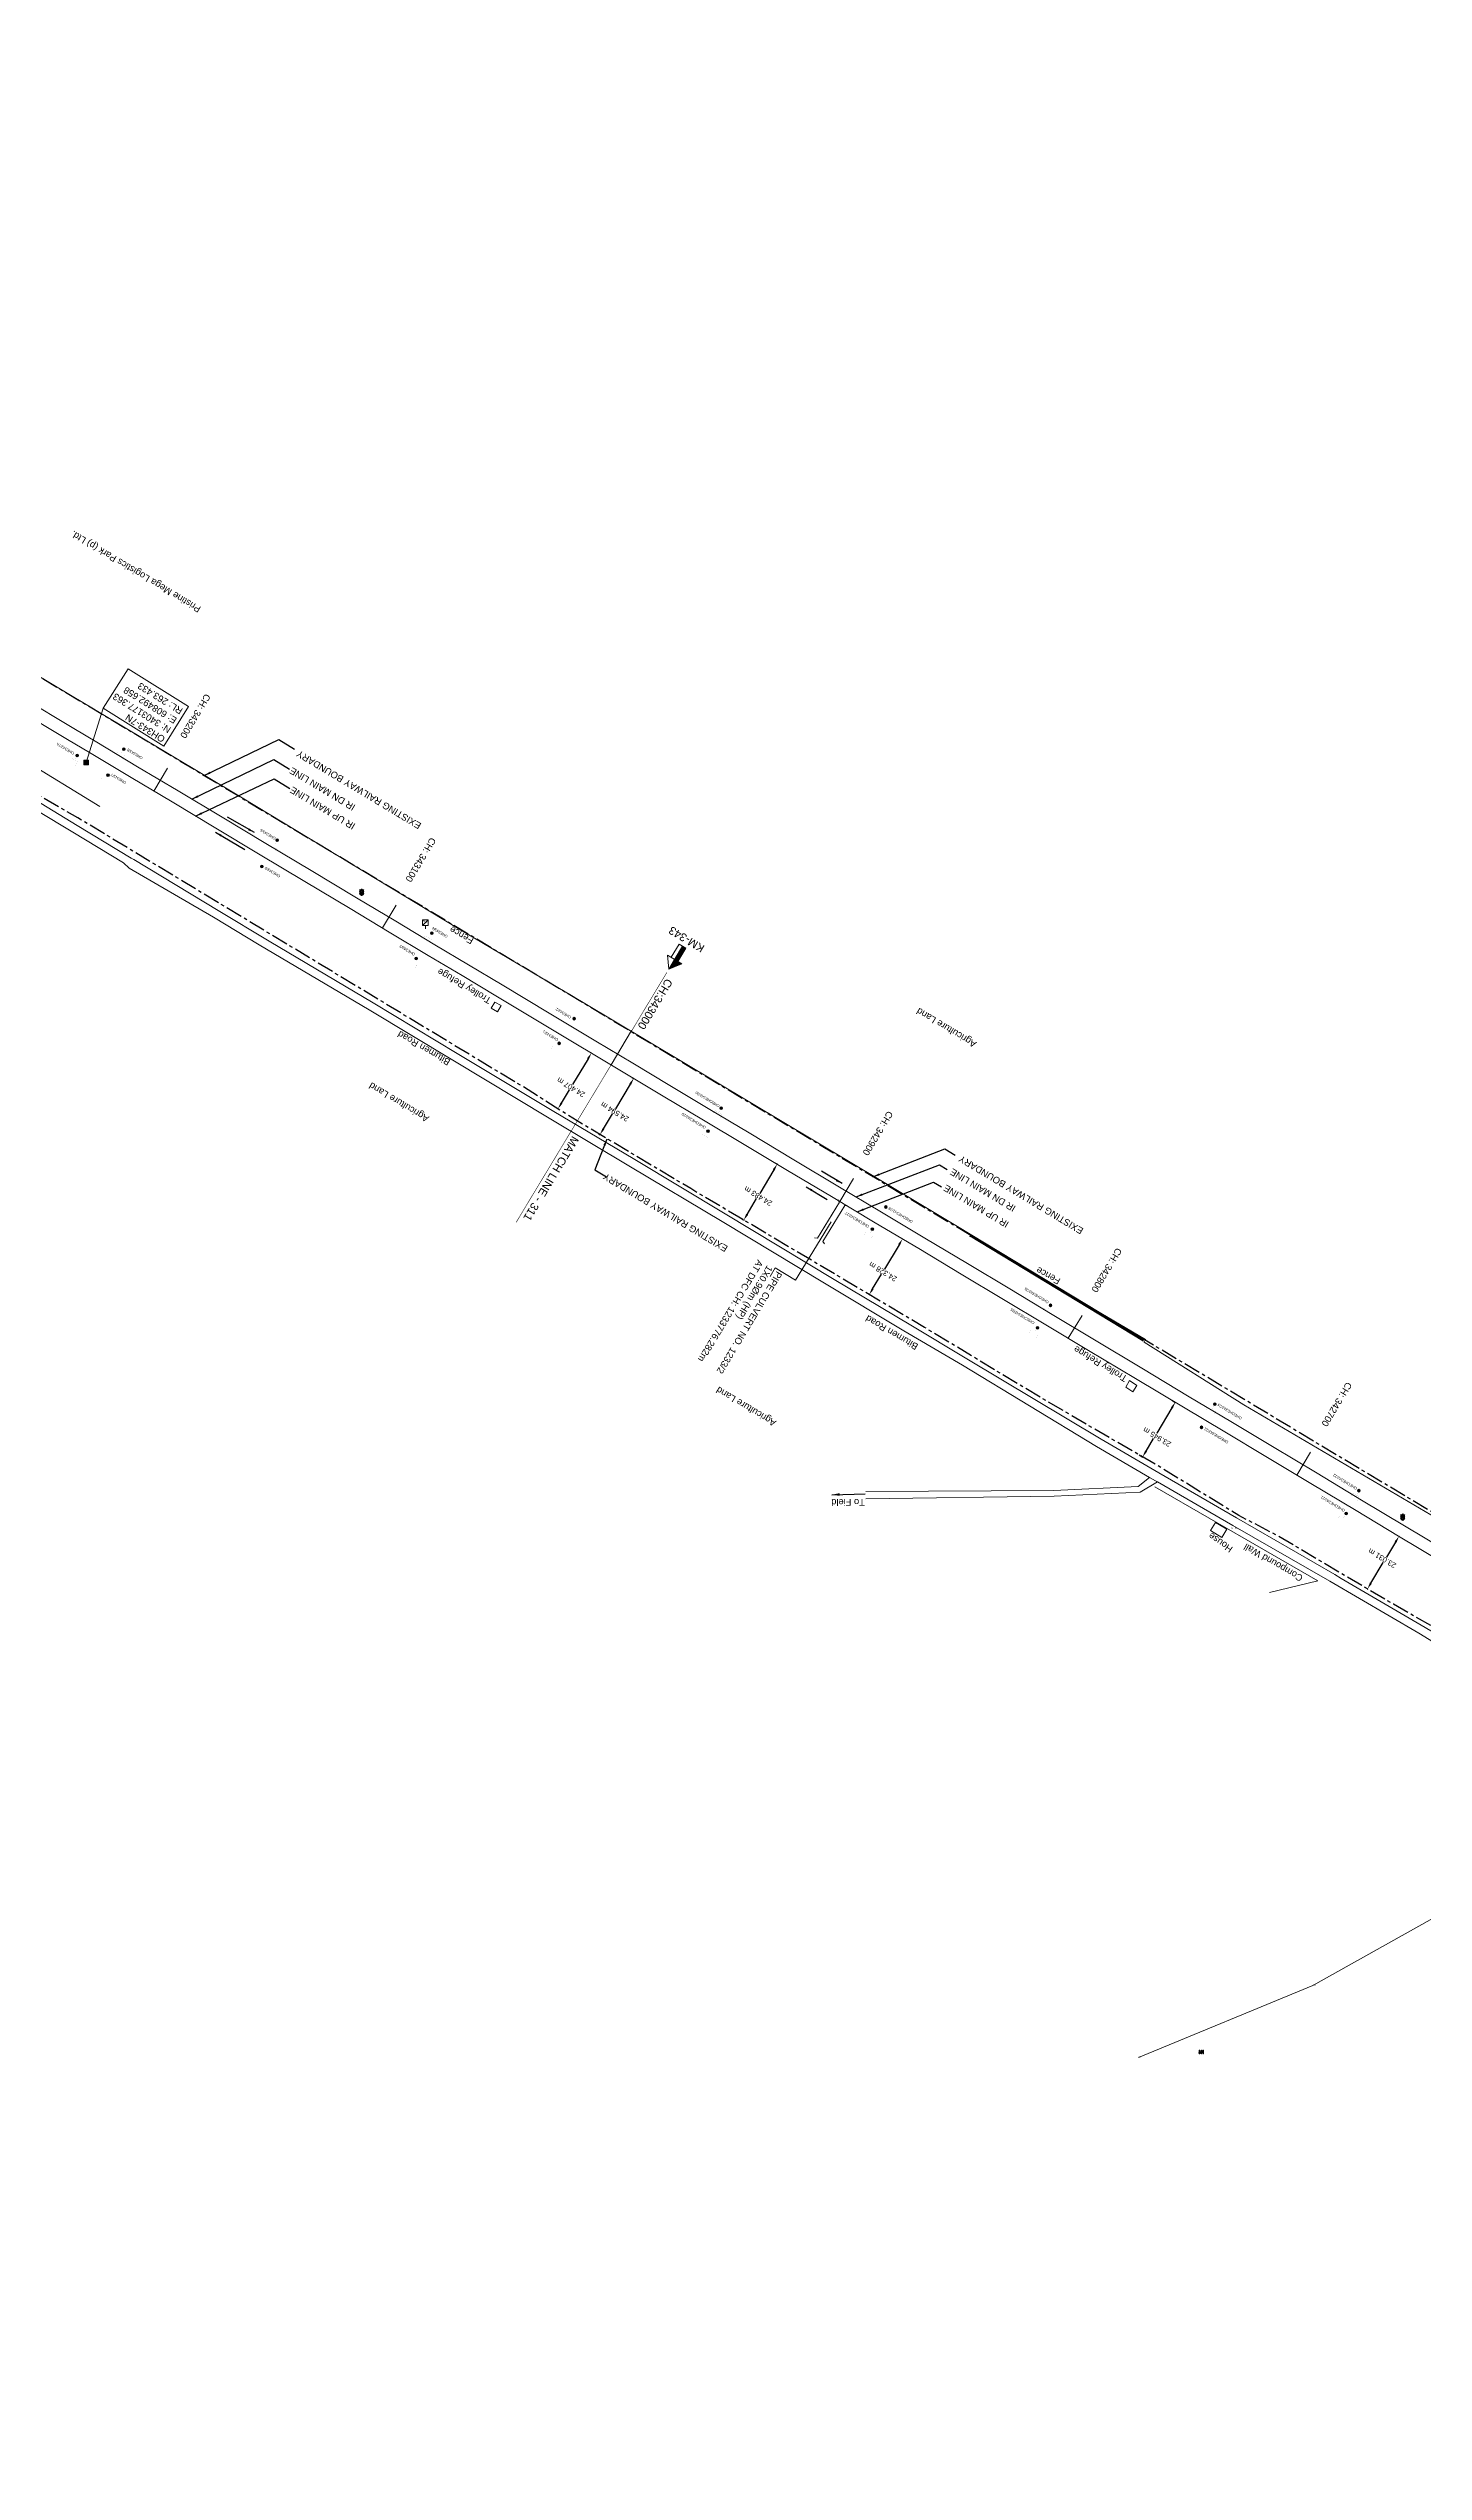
# Model space of a CAD drawing. Header units: feet. Extents: x 593168 to 611286, y 3401475 to 3412398.
# Drawn here: x 608479 to 608995, y 3402536 to 3403445 of the extents above; entities that cross this region are included whole.
import ezdxf
from ezdxf.enums import TextEntityAlignment as Align

# ---------------------------------------------------------------- set-up
doc = ezdxf.new("R2010")
doc.units = ezdxf.units.FT
doc.header["$MEASUREMENT"] = 0
doc.linetypes.add('CENTER', pattern=[2, 1.25, -0.25, 0.25, -0.25])
doc.linetypes.add('PHANTOM2', pattern=[1.25, 0.625, -0.125, 0.125, -0.125, 0.125, -0.125])
doc.layers.get('Defpoints').update_dxf_attribs({"lineweight": 0})
for name, color, linetype, lineweight in [('Bench_Mark', 7, 'Continuous', 0), ('BRIDGE DETAILS PLAN', 7, 'Continuous', 0), ('CANAL BOTTOM', 5, 'Continuous', 0), ('CANAL TOP', 5, 'Continuous', 0), ('Cart Track', 34, 'Continuous', 0), ('Compound Wall', 251, 'Continuous', 0), ('DFCC BOUNDARY', 6, 'CENTER', 0), ('Existing IR Chainage', 7, 'Continuous', 0), ('Existing IR Track', 143, 'Continuous', 0), ('Fence', 251, 'F-LINE', 0), ('Grill', 251, 'Continuous', 0), ('KM STONE', 7, 'Continuous', 0), ('OHE MAST', 8, 'Continuous', 0), ('OHE MAST TEXT', 8, 'Continuous', 0), ('Residential Building Pucca', 251, 'Continuous', 0), ('Side Details', 251, 'Continuous', 0), ('Sign Board', 251, 'Continuous', 0), ('Subroad Edge', 34, 'Continuous', 0), ('Tbm Pillar', 251, 'Continuous', 0), ('Text1', 251, 'Continuous', 0), ('TOPOSTYLEREMARK', 251, 'Continuous', 0), ('Transformer', 251, 'Continuous', 0), ('Trolley Stand', 251, 'Continuous', 0), ('Village Area', 251, 'Continuous', 0), ('Village Area text', 251, 'Continuous', 0), ('WL', 7, 'Continuous', 0)]:
    doc.layers.add(name, color=color, linetype=linetype, lineweight=lineweight)
doc.layers.add('Existing Railway Boundary', color=7, linetype='CENTER')
doc.layers.add('MATCH LINE', color=7, linetype='Continuous')
doc.styles.add('CUT-FILL', font='cut-fill.shx', dxfattribs={"height": 2})
doc.styles.get("Standard").update_dxf_attribs({"font": 'arial.ttf'})
doc.styles.add('Style-Arial', font='arial.ttf')
doc.linetypes.add('F-LINE', pattern='A,0.6,["X",Standard,S=0.3,R=0,X=0,Y=-0.15],0.1', length=0.7)
doc.dimstyles.new('ISO-25', dxfattribs={"dimtxt": 2.5, "dimasz": 2.5, "dimexe": 1.25, "dimexo": 0.625, "dimtad": 1, "dimtxsty": 'Standard', "dimcen": 2.5, "dimadec": 0, "dimazin": 0, "dimtfac": 1, "dimtmove": 0, "dimatfit": 3, "dimfxl": 1, "dimarcsym": 0})
doc.dimstyles.get("Standard").update_dxf_attribs({"dimtxt": 0.18, "dimasz": 0.18, "dimexe": 0.18, "dimexo": 0.0625, "dimgap": 0.09, "dimtad": 0, "dimtih": 1, "dimtoh": 1, "dimdec": 4, "dimzin": 0, "dimdsep": 46, "dimtxsty": 'Standard', "dimcen": 0.09, "dimadec": 0, "dimazin": 0, "dimtfac": 1, "dimtdec": 4, "dimtofl": 0, "dimtmove": 0, "dimatfit": 3, "dimfxl": 1, "dimtolj": 1, "dimtzin": 0, "dimarcsym": 0})

# ---------------------------------------------------------------- blocks, each defined once
blk = doc.blocks.new('SIG')
for color, points in [(1, [(-0.22, 0.42, 0.180295), (-0.01, 0.33, -0.00255), (0.01, 0.33, -0.00255), (0.02, 0.33, 0.180295), (0.23, 0.42, -0.002654), (0.25, 0.44, 0.184495), (0.33, 0.65, 1.000001), (-0.32, 0.65, 0.184495), (-0.24, 0.44, -0.002654)]), (2, [(0.23, -0.23, -0.002654), (0.25, -0.21, 0.184495), (0.33, 0.01, 1.000001), (-0.32, 0.01, 0.184495), (-0.24, -0.21, -0.002654), (-0.22, -0.23, 0.180295), (-0.01, -0.32, -0.00255), (0.01, -0.32, -0.00255), (0.02, -0.32, 0.180295)]), (3, [(0.23, -0.88, -0.002654), (0.25, -0.86, 0.184495), (0.33, -0.64, 1.000001), (-0.32, -0.64, 0.184495), (-0.24, -0.86, -0.002654), (-0.22, -0.88, 0.395599)])]:
    blk.add_hatch(color=color).paths.add_polyline_path(points)
for p, q in [((-0.31, 0.98), (-0.32, -0.9)), ((0.33, -0.9), (0.32, 0.98))]:
    blk.add_line(p, q)
for points in [[(-0.31, 0.98), (-0.81, 0.98, 0.198758), (-0.42, 0.41, 0.003814), (-0.31, 0.39, 0.003814)], [(-0.31, 0.33), (-0.81, 0.33, 0.198758), (-0.42, -0.23, 0.003727), (-0.32, -0.26, 0.003727)], [(0.32, 0.98), (0.82, 0.98, -0.198758), (0.44, 0.41, -0.003814), (0.32, 0.39, -0.003814)], [(0.32, 0.33), (0.82, 0.33, -0.198758), (0.44, -0.23, -0.003727), (0.33, -0.26, -0.003727)], [(-0.32, -0.32), (-0.81, -0.32, 0.198758), (-0.42, -0.88, 0.003639), (-0.32, -0.9)], [(0.33, -0.32), (0.82, -0.32, -0.198758), (0.44, -0.88, -0.003639), (0.33, -0.9)]]:
    blk.add_lwpolyline(points, format="xyb")
for centre, radius, start, end in [((0.01, 0.91), 0.324, 12.40488, 167.59512), ((0.01, 0.81), 0.357, 27.75781, 152.24219), ((0.01, -0.9), 0.324, 181.45715, 358.54285)]:
    blk.add_arc(centre, radius, start, end)
blk = doc.blocks.new('TRF')
blk.add_hatch(color=256).paths.add_polyline_path([(0.22, -0.04), (0.38, 0.42), (-0.98, -0.29), (0.02, 0.04), (-0.18, -0.39), (0.98, 0.09)])
for p, q in [((-0.69, 0.72), (-0.69, -0.72)), ((-0.52, 0.72), (-0.69, 0.72)), ((-0.52, -0.72), (-0.52, 0.72)), ((0, 0.72), (0, -0.72)), ((0.17, 0.72), (0, 0.72)), ((0.17, -0.72), (0.17, 0.72)), ((0.7, 0.72), (0.7, -0.72)), ((0.87, 0.72), (0.7, 0.72)), ((0.87, -0.72), (0.87, 0.72)), ((-0.69, -0.72), (-0.52, -0.72)), ((0, -0.72), (0.17, -0.72)), ((0.7, -0.72), (0.87, -0.72))]:
    blk.add_line(p, q)
blk.add_lwpolyline([(0.22, -0.04), (0.38, 0.42), (-0.98, -0.29), (0.02, 0.04), (-0.18, -0.39), (0.98, 0.09)], close=True)
blk = doc.blocks.new('WL')
at = {"layer": 'WL'}
for p, q in [((1.07, 3.42), (-1.06, 3.42)), ((-1.06, 3.42), (-1.06, 1.29)), ((-1.06, 1.29), (1.07, 1.29)), ((0, 1.29), (0, 0)), ((1.07, 1.29), (1.07, 3.42))]:
    blk.add_line(p, q, dxfattribs=at)
blk.add_lwpolyline([(-1.06, 1.29), (1.07, 3.42)], dxfattribs=at)
at = {"layer": 'WL', "style": 'CUT-FILL'}
for s, p in [('W', (-0.08, 3.25)), ('L', (0.61, 2.26))]:
    blk.add_text(s, height=0.739, rotation=180, dxfattribs=at).set_placement(p)
blk = doc.blocks.new('KM POST PLAN')
h = blk.add_hatch(color=256)
h.dxf.hatch_style = 1
h.paths.add_polyline_path([(0, -8.5), (-3, -8.5), (-3, -20), (0, -20)])
h.paths.add_polyline_path([(0, -8.5), (0, 0), (-6.3, -8.5)])
for points in [[(0, 0), (-6.3, -8.5), (6.3, -8.5)], [(0, 0), (0, -20)], [(0, 0), (6.3, -8.5)], [(3, -8.5), (3, -20), (-3, -20), (-3, -8.5)]]:
    blk.add_lwpolyline(points)
at = {"style": 'Style-Arial'}
blk.add_attdef('KM-POST', text='', height=6, dxfattribs=at).set_placement((0, -26, -263.9), align=Align.MIDDLE_CENTER)
blk = doc.blocks.new('OHE MAST')
h = blk.add_hatch(color=256)
h.dxf.hatch_style = 1
edge = h.paths.add_edge_path()
edge.add_arc((0, 0), 0.514, 0, 360)
at = {"const_width": 0.01}
for points in [[(1.5, 3.5), (1.5, 2), (-1.5, 2), (-1.5, 3.5)], [(0, 2), (0, 0)]]:
    blk.add_lwpolyline(points, dxfattribs=at)
blk.add_circle((0, 0), 0.514)
blk = doc.blocks.new('*D373')
at = {"layer": 'Defpoints', "color": 0, "linetype": 'ByBlock', "ltscale": 5, "transparency": 16777216}
for p in [(608985.33, 3402886.96), (608985.52, 3402886.85), (608973.48, 3402867.21)]:
    blk.add_point(p, dxfattribs=at)
at = {"layer": 'DFCC BOUNDARY', "color": 0, "linetype": 'ByBlock', "lineweight": -2, "ltscale": 5, "transparency": 16777216}
for p, q in [((608985.44, 3402886.9), (608985.63, 3402886.78)), ((608974.96, 3402869.24), (608979.64, 3402877.03)), ((608984.24, 3402884.7), (608980.82, 3402879)), ((608973.59, 3402867.15), (608973.78, 3402867.03))]:
    blk.add_line(p, q, dxfattribs=at)
at = {"layer": 'DFCC BOUNDARY', "color": 0, "linetype": 'ByBlock', "ltscale": 5, "transparency": 16777216}
for points in [[(608983.88, 3402884.92), (608984.6, 3402884.49), (608985.52, 3402886.85)], [(608974.6, 3402869.46), (608975.32, 3402869.03), (608973.67, 3402867.1)]]:
    blk.add_solid(points, dxfattribs=at)
at = {"layer": 'DFCC BOUNDARY', "color": 0, "linetype": 'ByBlock', "ltscale": 5, "transparency": 16777216, "insert": (608979.2, 3402878.63), "char_height": 2, "attachment_point": 5, "rotation": 149, "style": 'Style-Arial'}
blk.add_mtext('\\A1;23.031 m', dxfattribs=at)
blk = doc.blocks.new('TerminatorOpen_0.5')
at = {"color": 0, "linetype": 'ByBlock', "lineweight": -2}
for q in [(-1, 0.25), (-1, 0), (-1, -0.25)]:
    blk.add_line((0, 0), q, dxfattribs=at)
blk = doc.blocks.new('*D374')
at = {"layer": 'Defpoints', "color": 0, "linetype": 'ByBlock', "ltscale": 5, "transparency": 16777216}
for p in [(608900.17, 3402938.03), (608901.54, 3402937.21), (608887.9, 3402917.47)]:
    blk.add_point(p, dxfattribs=at)
at = {"layer": 'DFCC BOUNDARY', "color": 0, "linetype": 'ByBlock', "lineweight": -2, "ltscale": 5, "transparency": 16777216}
for p, q in [((608900.26, 3402935.07), (608894.58, 3402925.55)), ((608900.28, 3402937.97), (608901.65, 3402937.15)), ((608890.55, 3402918.8), (608893.41, 3402923.58)), ((608888.01, 3402917.41), (608889.38, 3402916.59))]:
    blk.add_line(p, q, dxfattribs=at)
at = {"layer": 'DFCC BOUNDARY', "color": 0, "linetype": 'ByBlock', "ltscale": 5, "transparency": 16777216}
for points in [[(608899.9, 3402935.28), (608900.62, 3402934.85), (608901.54, 3402937.21)], [(608890.19, 3402919.01), (608890.91, 3402918.59), (608889.27, 3402916.65)]]:
    blk.add_solid(points, dxfattribs=at)
at = {"layer": 'DFCC BOUNDARY', "color": 0, "linetype": 'ByBlock', "ltscale": 5, "transparency": 16777216, "insert": (608894.69, 3402924.15), "char_height": 2, "attachment_point": 5, "rotation": 149, "style": 'Style-Arial'}
blk.add_mtext('\\A1;23.945 m', dxfattribs=at)
blk = doc.blocks.new('*D375')
at = {"layer": 'Defpoints', "color": 0, "linetype": 'ByBlock', "ltscale": 5, "transparency": 16777216}
for p in [(608751.32, 3403027.05), (608752.1, 3403026.58), (608738.76, 3403006.03)]:
    blk.add_point(p, dxfattribs=at)
at = {"layer": 'DFCC BOUNDARY', "color": 0, "linetype": 'ByBlock', "lineweight": -2, "ltscale": 5, "transparency": 16777216}
for p, q in [((608750.82, 3403024.44), (608745.53, 3403015.59)), ((608751.43, 3403026.98), (608752.21, 3403026.52)), ((608740.82, 3403007.71), (608744.35, 3403013.62)), ((608738.87, 3403005.97), (608739.64, 3403005.5))]:
    blk.add_line(p, q, dxfattribs=at)
at = {"layer": 'DFCC BOUNDARY', "color": 0, "linetype": 'ByBlock', "ltscale": 5, "transparency": 16777216}
for points in [[(608750.46, 3403024.65), (608751.18, 3403024.22), (608752.1, 3403026.58)], [(608740.46, 3403007.93), (608741.18, 3403007.5), (608739.54, 3403005.57)]]:
    blk.add_solid(points, dxfattribs=at)
at = {"layer": 'DFCC BOUNDARY', "color": 0, "linetype": 'ByBlock', "ltscale": 5, "transparency": 16777216, "insert": (608744.94, 3403014.6), "char_height": 2, "attachment_point": 5, "rotation": 149, "style": 'Style-Arial'}
blk.add_mtext('\\A1;24.483 m', dxfattribs=at)
blk = doc.blocks.new('*D376')
at = {"layer": 'Defpoints', "color": 0, "linetype": 'ByBlock', "ltscale": 5, "transparency": 16777216}
for p in [(608798.98, 3402998.57), (608799.13, 3402998.48), (608786.51, 3402977.69)]:
    blk.add_point(p, dxfattribs=at)
at = {"layer": 'DFCC BOUNDARY', "color": 0, "linetype": 'ByBlock', "lineweight": -2, "ltscale": 5, "transparency": 16777216}
for p, q in [((608797.85, 3402996.34), (608792.39, 3402987.19)), ((608799.09, 3402998.51), (608799.24, 3402998.42)), ((608786.62, 3402977.62), (608786.77, 3402977.53)), ((608787.94, 3402979.74), (608791.21, 3402985.22))]:
    blk.add_line(p, q, dxfattribs=at)
at = {"layer": 'DFCC BOUNDARY', "color": 0, "linetype": 'ByBlock', "ltscale": 5, "transparency": 16777216}
for points in [[(608797.49, 3402996.55), (608798.21, 3402996.12), (608799.13, 3402998.48)], [(608787.59, 3402979.96), (608788.3, 3402979.53), (608786.66, 3402977.6)]]:
    blk.add_solid(points, dxfattribs=at)
at = {"layer": 'DFCC BOUNDARY', "color": 0, "linetype": 'ByBlock', "ltscale": 5, "transparency": 16777216, "insert": (608791.8, 3402986.2), "char_height": 2, "attachment_point": 5, "rotation": 149, "style": 'Style-Arial'}
blk.add_mtext('\\A1;24.328 m', dxfattribs=at)
blk = doc.blocks.new('*D383')
at = {"layer": 'Defpoints', "color": 0, "linetype": 'ByBlock', "ltscale": 5, "transparency": 16777216}
for p in [(608697.56, 3403059.18), (608684.93, 3403038.08), (608685.59, 3403037.69)]:
    blk.add_point(p, dxfattribs=at)
at = {"layer": 'DFCC BOUNDARY', "color": 0, "linetype": 'ByBlock', "lineweight": -2, "ltscale": 5, "transparency": 16777216}
for p, q in [((608697.67, 3403059.12), (608698.33, 3403058.72)), ((608696.94, 3403056.64), (608691.41, 3403047.4)), ((608686.87, 3403039.83), (608690.23, 3403045.44)), ((608685.03, 3403038.02), (608685.7, 3403037.62))]:
    blk.add_line(p, q, dxfattribs=at)
at = {"layer": 'DFCC BOUNDARY', "color": 0, "linetype": 'ByBlock', "ltscale": 5, "transparency": 16777216}
for points in [[(608696.59, 3403056.85), (608697.3, 3403056.43), (608698.23, 3403058.78)], [(608686.52, 3403040.05), (608687.23, 3403039.62), (608685.59, 3403037.69)]]:
    blk.add_solid(points, dxfattribs=at)
at = {"layer": 'DFCC BOUNDARY', "color": 0, "linetype": 'ByBlock', "ltscale": 5, "transparency": 16777216, "insert": (608691.11, 3403046.25), "char_height": 2, "attachment_point": 5, "rotation": 149, "style": 'Style-Arial'}
blk.add_mtext('\\A1;24.594 m', dxfattribs=at)
blk = doc.blocks.new('*D384')
at = {"layer": 'Defpoints', "color": 0, "linetype": 'ByBlock', "ltscale": 5, "transparency": 16777216}
for p in [(608682.37, 3403068.29), (608682.49, 3403068.21), (608669.95, 3403047.27)]:
    blk.add_point(p, dxfattribs=at)
at = {"layer": 'DFCC BOUNDARY', "color": 0, "linetype": 'ByBlock', "lineweight": -2, "ltscale": 5, "transparency": 16777216}
for p, q in [((608682.39, 3403068.27), (608682.26, 3403068.35)), ((608681.08, 3403066.14), (608675.26, 3403056.42)), ((608671.11, 3403049.49), (608674.08, 3403054.45)), ((608669.84, 3403047.34), (608669.72, 3403047.41))]:
    blk.add_line(p, q, dxfattribs=at)
at = {"layer": 'DFCC BOUNDARY', "color": 0, "linetype": 'ByBlock', "ltscale": 5, "transparency": 16777216}
for points in [[(608680.72, 3403066.35), (608681.44, 3403065.93), (608682.37, 3403068.29)], [(608670.75, 3403049.71), (608671.47, 3403049.28), (608669.82, 3403047.35)]]:
    blk.add_solid(points, dxfattribs=at)
at = {"layer": 'DFCC BOUNDARY', "color": 0, "linetype": 'ByBlock', "ltscale": 5, "transparency": 16777216, "insert": (608674.67, 3403055.43), "char_height": 2, "attachment_point": 5, "rotation": 149, "style": 'Style-Arial'}
blk.add_mtext('\\A1;24.407 m', dxfattribs=at)
blk = doc.blocks.new('BM')
blk.add_hatch(color=256).paths.add_polyline_path([(-0.88, 0.88), (-0.88, -0.88), (0.88, -0.88), (0.88, 0.88)])
for p, q in [((0.88, 0.88), (-0.88, 0.88)), ((-0.88, 0.88), (-0.88, -0.88)), ((0.88, -0.88), (0.88, 0.88)), ((-0.88, -0.88), (0.88, -0.88))]:
    blk.add_line(p, q)

msp = doc.modelspace()

# ---------------------------------------------------------------- linework, layer by layer
at = {"layer": 'BRIDGE DETAILS PLAN', "color": 1}
msp.add_line((608772.3555, 3403004.8798), (608758.9744, 3402982.9783), dxfattribs=at)
for points in [[(608774.8877, 3403013.137), (608775.4508, 3403012.2478), (608767.2129, 3402998.7643), (608766.1663, 3402998.8761)], [(608778.5467, 3403010.9007), (608777.4985, 3403010.9959), (608769.2605, 3402997.5124), (608769.8376, 3402996.6323)], [(608758.9744, 3402982.9783), (608751.3358, 3402987.6452), (608749.4389, 3402984.3659)]]:
    msp.add_lwpolyline(points, dxfattribs=at)
at = {"layer": 'CANAL BOTTOM'}
for points in [[(608889.5843, 3402960.6493, 262.2523), (608824.5732, 3402999.9359, 261.9643)], [(608824.61, 3402999.6507, 261.9613), (608889.3776, 3402960.3238, 262.1763)]]:
    msp.add_polyline3d(points, dxfattribs=at)
for p in [(608824.573, 3402999.936, 261.964), (608824.61, 3402999.651, 261.961), (608889.378, 3402960.324, 262.176), (608889.584, 3402960.649, 262.252)]:
    msp.add_point(p, dxfattribs=at)
at = {"layer": 'CANAL TOP'}
for points in [[(608889.3855, 3402960.2228, 262.9281), (608824.5269, 3402999.5243, 263.4639)], [(608824.7572, 3402999.8666, 263.3179), (608889.6748, 3402960.7895, 262.9571)]]:
    msp.add_polyline3d(points, dxfattribs=at)
for p in [(608824.527, 3402999.524, 263.464), (608824.757, 3402999.867, 263.318), (608889.385, 3402960.223, 262.928), (608889.675, 3402960.79, 262.957)]:
    msp.add_point(p, dxfattribs=at)
at = {"layer": 'Cart Track'}
for points in [[(608894.8499, 3402907.248, 261.4385), (608888.4052, 3402903.3708, 261.3205), (608856.0319, 3402901.9188, 261.0246), (608785.3208, 3402900.9651, 261.0536)], [(608785.4089, 3402903.7337, 261.1886), (608855.9667, 3402904.1068, 261.1176), (608887.5733, 3402905.5667, 261.3565), (608891.8333, 3402908.9471, 261.4475)]]:
    msp.add_polyline3d(points, dxfattribs=at)
at = {"layer": 'Compound Wall'}
for points in [[(608893.8131, 3402905.4696, 261.4285), (608955.116, 3402870.1188, 261.7344)], [(608936.9503, 3402865.7358, 262.8791), (608955.116, 3402870.1188, 261.7344)]]:
    msp.add_polyline3d(points, dxfattribs=at)
at = {"layer": 'Existing IR Chainage', "color": 7, "linetype": 'Continuous', "lineweight": 13, "flags": 128}
for points in [[(608523.2751, 3403175.1851), (608518.14, 3403166.6042)], [(608609.0839, 3403123.8258), (608603.9449, 3403115.2473)], [(608697.4451, 3403076.7382), (608689.7374, 3403063.8699)], [(608780.6925, 3403021.14), (608775.5666, 3403012.5537)], [(608866.5334, 3402969.7868), (608861.3825, 3402961.2154)], [(608952.3317, 3402918.4297), (608947.1855, 3402909.8556)]]:
    msp.add_lwpolyline(points, dxfattribs=at)
at = {"layer": 'Existing IR Track', "flags": 128}
for points in [[(609001.423, 3402877.306), (608985.3338, 3402886.9608), (608969.4656, 3402896.4829), (608952.4589, 3402906.6904), (608935.5313, 3402916.8504), (608920.0972, 3402926.1004), (608904.6384, 3402935.3653), (608886.6532, 3402946.1006), (608869.0197, 3402956.626), (608852.9701, 3402966.2707), (608837.1052, 3402975.8047), (608821.1647, 3402985.3265), (608805.2294, 3402994.8451), (608788.8859, 3403004.6021), (608772.4794, 3403014.3967), (608756.0229, 3403024.2361), (608739.7463, 3403033.9681), (608724.4219, 3403043.1203), (608709.2912, 3403052.1569), (608695.514, 3403060.41), (608664.0519, 3403079.2546), (608646.5378, 3403089.7438), (608633.8164, 3403097.3586), (608621.1312, 3403104.9517), (608606.4818, 3403113.7275), (608591.8141, 3403122.5143), (608574.7375, 3403132.7327), (608557.4044, 3403143.1047), (608541.3091, 3403152.7379), (608524.9404, 3403162.5347), (608509.556, 3403171.7412), (608493.9377, 3403181.0878), (608485.6394, 3403186.0502), (608466.495, 3403197.4987)], [(609003.7495, 3402881.113), (608987.6216, 3402890.7851), (608971.4491, 3402900.4839), (608954.7441, 3402910.5111), (608937.9969, 3402920.5636), (608922.3856, 3402929.9262), (608906.8122, 3402939.266), (608888.9739, 3402949.9755), (608871.1832, 3402960.6563), (608855.3075, 3402970.1804), (608839.4351, 3402979.7026), (608823.5078, 3402989.2406), (608807.4961, 3402998.8292), (608791.2454, 3403008.5467), (608774.8836, 3403018.3306), (608758.4058, 3403028.2158), (608741.6115, 3403038.2906), (608726.8185, 3403047.1282), (608711.7392, 3403056.1368), (608697.9145, 3403064.4227), (608684.0693, 3403072.7208), (608666.4562, 3403083.2736), (608648.8273, 3403093.8359), (608636.2198, 3403101.3787), (608623.5591, 3403108.9533), (608608.8859, 3403117.7474), (608594.1894, 3403126.5554), (608577.1504, 3403136.7639), (608560.0959, 3403146.9818), (608543.7282, 3403156.7827), (608527.1719, 3403166.6963), (608511.9725, 3403175.7825), (608496.6368, 3403184.9501), (608488.0676, 3403190.1051), (608468.867, 3403201.6556)]]:
    msp.add_lwpolyline(points, dxfattribs=at)
at = {"layer": 'Existing Railway Boundary', "ltscale": 5}
msp.add_lwpolyline([(610412.2426, 3402047.4072), (610348.1708, 3402084.3155), (610255.6699, 3402141.9633), (610098.8011, 3402235.9968), (610097.6409, 3402236.5907), (610096.8654, 3402237.0016), (610095.7382, 3402237.4658), (610093.9073, 3402238.4592), (608296.8511, 3403316.4743), (608263.9541, 3403378.7593), (608188.5487, 3403419.3953), (608142.2829, 3403445.4311)], dxfattribs=at)
at = {"layer": 'Existing Railway Boundary', "ltscale": 5, "flags": 128}
msp.add_lwpolyline([(610089.8523, 3402205.9601), (610086.9233, 3402207.5999), (609765.011, 3402386.391), (609614.578, 3402479.3607), (609357.2464, 3402638.6343), (609071.6809, 3402809.1058), (609027.698, 3402836.29), (608983.406, 3402861.337), (608939.535, 3402887.313), (608925.412, 3402894.658), (608894.961, 3402913.367), (608851.4393, 3402938.6596), (608807.387, 3402965.294), (608719.637, 3403017.384), (608676.967, 3403042.83), (608658.67, 3403054.413), (608489.552, 3403156.593), (608405.415, 3403205.216), (608371.0084, 3403228.0502)], dxfattribs=at)
at = {"layer": 'Fence'}
msp.add_lwpolyline([(608372.1017, 3403313.3551), (608381.8617, 3403288.2371), (608369.5508, 3403278.9481), (608367.1131, 3403271.5311), (608370.3664, 3403268.909), (608376.3973, 3403268.3341), (608386.7125, 3403262.4563), (608551.2206, 3403164.1511), (608632.2893, 3403115.0721), (608679.3088, 3403087.3195), (608791.5813, 3403020.1173), (608819.8372, 3403003.1193), (608873.6228, 3402970.6534), (608890.3422, 3402960.78), (608889.8609, 3402959.7253), (608927.3124, 3402936.2233), (609022.9823, 3402879.9395), (609070.4179, 3402852.2172), (609088.9237, 3402841.3128), (609133.9252, 3402812.673), (609144.8227, 3402808.4816)], dxfattribs=at)
at = {"layer": 'Grill', "color": 1, "linetype": 'F-LINE', "lineweight": 13, "ltscale": 5}
msp.add_lwpolyline([(608497.7735, 3403160.8583), (608468.473, 3403178.9091)], dxfattribs=at)
at = {"layer": 'MATCH LINE', "linetype": 'PHANTOM2', "ltscale": 15, "const_width": 0.2}
msp.add_lwpolyline([(608710.6992, 3403098.5657), (608654.1057, 3403004.7243)], dxfattribs=at)
at = {"layer": 'Residential Building Pucca'}
msp.add_polyline3d([(608914.7905, 3402889.0674, 264.0477), (608916.5896, 3402892.0605, 264.9865), (608920.9229, 3402889.5572, 263.8488), (608919.0599, 3402886.4579, 263.8488)], close=True, dxfattribs=at)
at = {"layer": 'Subroad Edge'}
for points in [[(608402.9236, 3403205.2799, 261.7794), (608447.9734, 3403178.8254, 261.6724), (608489.2524, 3403153.763, 261.7084), (608509.5368, 3403141.4102, 261.7624), (608510.5813, 3403140.9156, 261.6494), (608542.2012, 3403121.8496, 261.5725), (608561.3884, 3403110.3475, 261.5974), (608600.3799, 3403087.1901, 261.5365), (608632.0237, 3403068.1545, 261.3345), (608667.6389, 3403046.7611, 261.2535), (608698.717, 3403028.3035, 261.4545), (608732.6187, 3403007.8936, 261.4455), (608773.5101, 3402983.293, 261.4085), (608802.2342, 3402966.1551, 261.3995), (608823.3215, 3402953.5274, 261.3805), (608873.6954, 3402923.2832, 261.4245), (608895.3048, 3402910.6347, 261.3945), (608924.4826, 3402893.7402, 261.5545), (608961.4037, 3402872.4738, 261.6364), (608963.7722, 3402870.9695, 261.6024), (608995.3782, 3402852.5764, 261.7974), (609027.2958, 3402833.6835, 261.7914), (609050.9603, 3402819.817, 261.7324)], [(608402.2101, 3403202.5395, 261.6934), (608447.0309, 3403175.6578, 261.6994), (608487.6698, 3403151.187, 261.7504), (608506.7002, 3403139.657, 261.7714), (608508.8337, 3403137.7151, 261.6704), (608540.454, 3403119.2671, 261.5855), (608557.6681, 3403108.9675, 261.6004), (608598.9065, 3403084.5015, 261.5405), (608630.3974, 3403065.5794, 261.3595), (608666.4443, 3403043.8401, 261.3145), (608697.0171, 3403025.6076, 261.4265), (608731.4738, 3403005.0286, 261.4545), (608769.8583, 3402981.8648, 261.3995), (608799.6976, 3402963.9823, 261.4685), (608821.6607, 3402951.0564, 261.4365), (608871.9623, 3402920.5771, 261.4815), (608891.8406, 3402908.9645, 261.4495), (608894.1519, 3402907.655, 261.4235), (608894.8499, 3402907.248, 261.4385), (608923.1103, 3402890.9677, 261.5535), (608959.5699, 3402869.9685, 261.6674), (608992.9543, 3402850.5177, 261.8394), (609024.3822, 3402831.166, 261.8384), (609050.1042, 3402816.9216, 261.7424)]]:
    msp.add_polyline3d(points, dxfattribs=at)
at = {"layer": 'TOPOSTYLEREMARK'}
msp.add_line((608492.658, 3403177.363), (608499.1217, 3403197.702), dxfattribs=at)
at = {"layer": 'TOPOSTYLEREMARK', "linetype": 'Continuous'}
msp.add_lwpolyline([(608531.1109, 3403198.3485), (608521.8373, 3403183.5077), (608499.1217, 3403197.702), (608508.3953, 3403212.5428)], close=True, dxfattribs=at)
at = {"layer": 'Trolley Stand'}
for points in [[(608644.6886, 3403085.1146, 263.8488), (608647.0946, 3403083.7753, 263.8488), (608648.5067, 3403086.1079, 263.8568), (608646.1008, 3403087.4472, 263.8568)], [(608882.9222, 3402942.8825, 263.9268), (608885.6318, 3402941.1115, 263.9438), (608887.1179, 3402943.5247, 263.9168), (608884.4082, 3402945.2957, 263.9168)]]:
    msp.add_polyline3d(points, close=True, dxfattribs=at)
at = {"layer": 'Village Area'}
msp.add_polyline3d([(608887.6719, 3402691.1676, 261.1316), (608953.2148, 3402718.1612, 261.1396), (609040.1093, 3402766.9459, 261.6224)], dxfattribs=at)

# ---------------------------------------------------------------- block references
at = {"layer": 'Bench_Mark'}
msp.add_blockref('BM', (608492.658, 3403177.363, 264.02), dxfattribs=at)
at = {"layer": 'KM STONE', "xscale": 0.5, "yscale": 0.5, "zscale": 0.5, "rotation": 148.9903102435466}
msp.add_blockref('KM POST PLAN', (608711.3769, 3403099.8145), dxfattribs=at).add_auto_attribs({'KM-POST': 'KM-343'})
at = {"layer": 'OHE MAST', "rotation": 149.0208306544456}
for p in [(608489.2939, 3403179.9521), (608506.8529, 3403182.3998), (608500.8761, 3403172.6234), (608564.3701, 3403148.1597), (608558.6629, 3403138.3453), (608622.4151, 3403113.3207), (608616.5894, 3403103.7545), (608675.9063, 3403081.1816), (608670.287, 3403071.9346), (608731.0956, 3403047.5505), (608726.128, 3403038.9985), (608792.9133, 3403010.4922), (608787.8181, 3403002.1427), (608854.7081, 3402973.5734), (608849.7698, 3402965.1684), (608916.4251, 3402936.4792), (608911.357, 3402927.7665), (608970.4608, 3402903.9958), (608965.6655, 3402895.4239)]:
    msp.add_blockref('OHE MAST', p, dxfattribs=at)
at = {"layer": 'Sign Board', "xscale": 0.9997078269177826, "yscale": 0.9997078269177826, "zscale": 0.9997078269177826}
for p in [(608596.0841, 3403128.5929, 266.8469), (608986.9089, 3402893.9986, 266.595)]:
    msp.add_blockref('SIG', p, dxfattribs=at)
at = {"layer": 'Transformer', "xscale": 0.9997078269177826, "yscale": 0.9997078269177826, "zscale": 0.9997078269177826}
msp.add_blockref('TRF', (608911.2354, 3402693.2227, 261.2845), dxfattribs=at)
at = {"layer": 'WL', "xscale": 0.9997078269177826, "yscale": 0.9997078269177826, "zscale": 0.9997078269177826}
msp.add_blockref('WL', (608620.0231, 3403114.915, 266.668), dxfattribs=at)

# ---------------------------------------------------------------- texts
at = {"layer": 'BRIDGE DETAILS PLAN', "color": 10, "insert": (608754.0879, 3402985.3425), "char_height": 2.5, "width": 59.138558, "attachment_point": 1, "rotation": 239, "style": 'Style-Arial'}
msp.add_mtext('\\A1;\\pxt21;PIPE CULVERT NO. 1233/2\\P1X0.9%%Cm (HP)\\PAT DFC CH: 1233776.282m', dxfattribs=at)
at = {"layer": 'Existing IR Chainage', "color": 7, "lineweight": 0, "attachment_point": 6, "style": 'Style-Arial'}
for s, insert, char_height, rotation, line_spacing_factor in [('CH: 343200', (608528.8969, 3403186.7943), 2.5, 239.1023981, 0.60036), ('CH: 343100', (608613.508, 3403132.8325), 2.5, 239.0760736, 0.60036), ('CH:343000', (608700.8294, 3403077.5669), 3, 239.0800062, 0.6003), ('CH: 342900', (608785.103, 3403030.1534), 2.5, 239.1630239, 0.60036), ('CH: 342800', (608870.97, 3402978.7874), 2.5, 238.9966951, 0.60036), ('CH: 342700', (608957.3495, 3402928.4082), 2.5, 239.0276711, 0.60036)]:
    msp.add_mtext(s, dxfattribs=dict(at, insert=insert, char_height=char_height, rotation=rotation, line_spacing_factor=line_spacing_factor))
at = {"layer": 'Existing IR Track', "color": 7, "lineweight": -3}
for s, p in [('IR DN MAIN LINE', (608569.403, 3403174.6041)), ('IR UP MAIN LINE', (608569.5268, 3403167.3948)), ('IR DN MAIN LINE', (608817.3081, 3403024.0277, -261.9693)), ('IR UP MAIN LINE', (608814.9014, 3403017.9318, -261.9693))]:
    msp.add_text(s, height=2.5, rotation=149, dxfattribs=at).set_placement(p, align=Align.MIDDLE_RIGHT)
at = {"layer": 'Existing Railway Boundary', "linetype": 'Continuous', "ltscale": 5}
for p in [(608572.6542, 3403182.0465, 613.7163), (608687.7494, 3403023.2911, 613.7163), (608821.225, 3403029.9491, 351.747)]:
    msp.add_text('EXISTING RAILWAY BOUNDARY', height=2.5, rotation=149, dxfattribs=at).set_placement(p, align=Align.RIGHT)
at = {"layer": 'MATCH LINE', "linetype": 'Continuous'}
msp.add_text('MATCH LINE - 311', height=3, rotation=239.0346667, dxfattribs=at).set_placement((608675.2341, 3403037.3736))
at = {"layer": 'OHE MAST TEXT'}
for s, p in [('OHE343/7A', (608488.3305, 3403181.077, 267.008)), ('OHE343/8', (608514.021, 3403179.3221, 267.332)), ('OHE343/7', (608507.8974, 3403170.0328, 266.793)), ('OHE343/6', (608563.9534, 3403149.1764, 267.497)), ('OHE343/5', (608565.7192, 3403134.9475, 267.298)), ('OHE343/4', (608628.5178, 3403112.3507, 267.344)), ('OHE343/3', (608616.2794, 3403105.6297, 267.337)), ('OHE343/1', (608670.0059, 3403073.5813, 266.963)), ('OHE343/2', (608674.8938, 3403082.0017, 266.723)), ('OHEOHE342/30', (608730.6106, 3403048.6501, 266.843)), ('OHEOHE342/29', (608725.4472, 3403040.6242, 267.07)), ('OHEOHE342/27', (608786.7563, 3403003.4626, 265.386)), ('OHEOHE342/28', (608803.0901, 3403005.2517, 265.617)), ('OHEOHE342/26', (608854.14, 3402975.0219, 267.254)), ('OHEOHE342/25', (608848.8252, 3402967.228, 267.175)), ('OHEOHE342/24', (608926.6289, 3402931.4379, 266.261)), ('OHEOHE342/23', (608921.6193, 3402922.4473, 267.18)), ('OHEOHE342/22', (608969.9438, 3402905.1115, 266.295)), ('OHEOHE342/21', (608965.3438, 3402896.8322, 267.183))]:
    msp.add_text(s, height=1, rotation=149, dxfattribs=at).set_placement(p)
at = {"layer": 'Side Details'}
for s, p in [('Pristine Mega Logistics Park (p) Ltd.', (608535.9924, 3403235.6404, 156.3202)), ('Agriculture Land', (608827.1504, 3403072.314, 156.3202)), ('Agriculture Land', (608621.6149, 3403044.3177, 156.3202)), ('Agriculture Land', (608751.9648, 3402930.0845, 156.3202))]:
    msp.add_text(s, height=2.5, rotation=149, dxfattribs=at).set_placement(p)
at = {"layer": 'Subroad Edge'}
for rotation, p in [(149.7220732, (608629.6451, 3403065.6167)), (149.5736938, (608805.2741, 3402958.8242))]:
    msp.add_text('Bitumen Road', height=2.5, rotation=rotation, dxfattribs=at).set_placement(p)
at = {"layer": 'Tbm Pillar'}
msp.add_text('PILLER', height=0.5, dxfattribs=at).set_placement((608922.463, 3402889.561, 261.579))
at = {"layer": 'Text1'}
for s, rotation, p in [('Fence', 149.7220732, (608638.404, 3403111.1588, 156.3202)), ('Trolley Refuge', 149.7220732, (608645.0491, 3403088.7646, 258.8123)), ('Fence', 151.113408, (608858.6856, 3402983.4346, 156.3202)), ('Trolley Refuge', 149.0452041, (608883.8069, 3402946.7882, 258.8123)), ('To Field', 180.4014406, (608784.9985, 3402900.8956, 156.3202)), ('House', 145.0651476, (608923.3786, 3402882.6349, 156.3202)), ('Compound Wall', 150.0936488, (608949.7253, 3402871.8826, -213.6978))]:
    msp.add_text(s, height=2.5, rotation=rotation, dxfattribs=at).set_placement(p)
at = {"layer": 'TOPOSTYLEREMARK', "insert": (608505.835, 3403194.336), "char_height": 2.5, "width": 36.34963, "attachment_point": 2, "rotation": 148}
msp.add_mtext('\\pxql;OH343-7N\\PN: 3403177.363\\PE: 608492.658\\PRL: 263.433', dxfattribs=at)
at = {"layer": 'Village Area text'}
for p in [(608953.215, 3402718.161, 261.14), (608887.672, 3402691.168, 261.132)]:
    msp.add_text('VB', height=0.5, dxfattribs=at).set_placement(p)

# ---------------------------------------------------------------- dimensions: what is measured, and where the dimension line sits
at = {"layer": 'DFCC BOUNDARY', "color": 7, "linetype": 'ByBlock', "ltscale": 5}
for base, p1, p2, angle, picture, middle in [((608682.3659, 3403068.2852), (608669.9516, 3403047.2711), (608682.4927, 3403068.2092), 59.0800062, '*D384', (608674.6675, 3403055.4323)), ((608685.5889, 3403037.6866), (608697.5645, 3403059.1817), (608684.926, 3403038.0837), 239.0767486, '*D383', (608691.1107, 3403046.2458)), ((608752.1016, 3403026.5808), (608738.7598, 3403006.0324), (608751.3238, 3403027.0458), 59.1245678, '*D375', (608744.9395, 3403014.6021)), ((608799.1327, 3402998.4848), (608786.5121, 3402977.6857), (608798.9826, 3402998.5744), 59.1630495, '*D376', (608791.8015, 3402986.2047)), ((608901.5434, 3402937.2126), (608887.8987, 3402917.4712), (608900.1712, 3402938.0317), 59.1670991, '*D374', (608894.6941, 3402924.15)), ((608985.5249, 3402886.8461), (608973.4832, 3402867.2123), (608985.3338, 3402886.9608), 59.0330216, '*D373', (608979.2037, 3402878.6293))]:
    dim = msp.add_linear_dim(base=base, p1=p1, p2=p2, angle=angle, dimstyle='Standard', override={"dimtxt": 2, "dimasz": 2.5, "dimexe": 0.125, "dimexo": 0.125, "dimgap": 0.125, "dimtad": 1, "dimtih": 0, "dimtoh": 0, "dimdec": 3, "dimzin": 11, "dimpost": ' m', "dimtxsty": 'Style-Arial', "dimsah": 1, "dimadec": 4, "dimazin": 3, "dimtmove": 2, "dimatfit": 1, "dimldrblk": 'TerminatorOpen_0.5', "dimfrac": 2, "dimtzin": 11}, dxfattribs=at)
    dim.commit()
    dim.dimension.update_dxf_attribs({"geometry": picture, "text_midpoint": middle, "dimtype": 129, "text_rotation": 149})

# ---------------------------------------------------------------- leaders
at = {"layer": 'Existing IR Track', "color": 7, "lineweight": -3}
for points, override in [([(608532.3844, 3403163.5751), (608563.0948, 3403178.4597), (608569.013, 3403174.8946)], {"dimtxt": 3, "dimasz": 2.5, "dimgap": 0.625, "dimtad": 0, "dimdec": 3, "dimzin": 2, "dimtdec": 3}), ([(608533.7945, 3403157.2354), (608563.2038, 3403171.177), (608569.122, 3403167.6119)], {"dimtxt": 3, "dimasz": 2.5, "dimgap": 0.625, "dimtad": 0, "dimdec": 3, "dimzin": 2, "dimtdec": 3}), ([(608541.18, 3403151.21), (608552.2625, 3403144.6455)], {"dimtxt": 3, "dimasz": 2.5, "dimtad": 0, "dimdec": 3, "dimzin": 2, "dimtdec": 3}), ([(608555.8564, 3403151.0501), (608545.7774, 3403156.8396)], {"dimtxt": 3, "dimasz": 2.5, "dimtad": 0, "dimdec": 3, "dimzin": 2, "dimtdec": 3}), ([(608776.4337, 3403019.2553), (608768.7522, 3403023.9703)], {"dimtxt": 3, "dimasz": 2.5, "dimtad": 0, "dimdec": 3, "dimzin": 2, "dimtdec": 3}), ([(608781.6958, 3403014.2571), (608812.9973, 3403026.3161), (608815.9564, 3403024.5335)], {"dimtxt": 3, "dimasz": 2.5, "dimgap": 0.625, "dimtad": 0, "dimdec": 3, "dimzin": 2, "dimtdec": 3}), ([(608762.9972, 3403018.0499), (608770.8351, 3403013.2916)], {"dimtxt": 3, "dimasz": 2.5, "dimtad": 0, "dimdec": 3, "dimzin": 2, "dimtdec": 3}), ([(608782.1525, 3403008.6256), (608810.78, 3403019.8473), (608813.7391, 3403018.0648)], {"dimtxt": 3, "dimasz": 2.5, "dimgap": 0.625, "dimtad": 0, "dimdec": 3, "dimzin": 2, "dimtdec": 3})]:
    msp.add_leader(points, dimstyle='ISO-25', override=override, dxfattribs=at)
at = {"layer": 'Existing Railway Boundary', "linetype": 'Continuous', "ltscale": 5}
for points in [[(608536.9602, 3403172.4381), (608564.9899, 3403185.9838), (608570.9081, 3403182.4187)], [(608688.1765, 3403035.9988, 261.4283), (608683.6954, 3403024.4277, 261.4283), (608687.9623, 3403021.8574, 261.4283)], [(608788.056, 3403021.8038, -261.9693), (608814.9694, 3403032.2662, -261.9693), (608818.9729, 3403029.9614, -261.9693)]]:
    msp.add_leader(points, dimstyle='ISO-25', override={"dimtxt": 3, "dimasz": 2.5, "dimgap": 0.625, "dimtad": 0, "dimdec": 3, "dimzin": 2, "dimtdec": 3}, dxfattribs=at)
at = {"layer": 'Text1'}
msp.add_leader([(608772.5667, 3402902.4772), (608785.1816, 3402902.7562)], dimstyle='ISO-25', override={"dimtxt": 3, "dimasz": 3, "dimgap": 0.625, "dimtad": 0, "dimdec": 3, "dimzin": 2, "dimtdec": 3}, dxfattribs=at)

doc.saveas('drawing.dxf')
